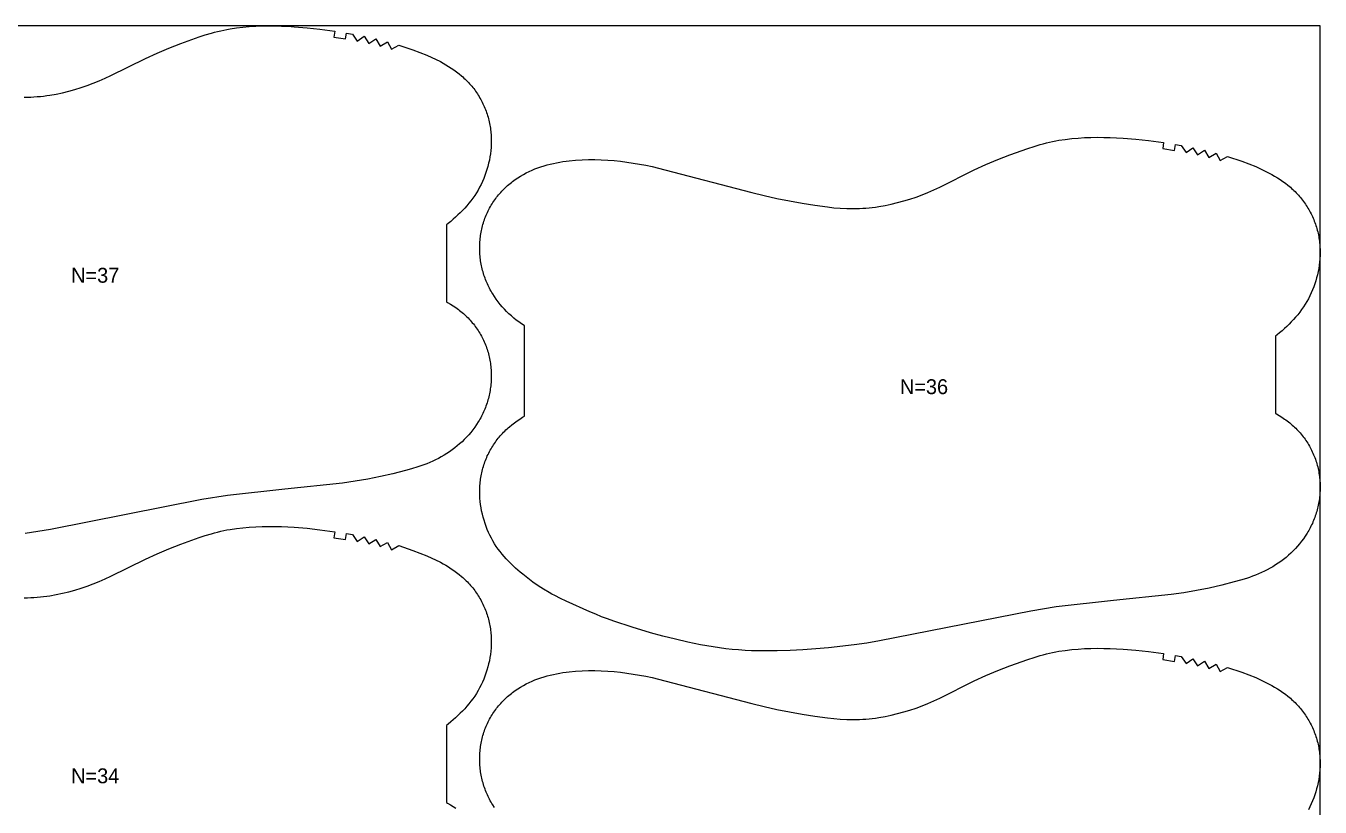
# Model space of a CAD drawing. Header units: inches. Extents: x 0 to 1948, y 0 to 1049.
# Drawn here: x 1513.2 to 1947.5, y 786.6 to 1048.8 of the extents above; entities that cross this region are included whole.
import ezdxf

# ---------------------------------------------------------------- set-up
doc = ezdxf.new("R2010")
doc.units = ezdxf.units.IN

msp = doc.modelspace()

# ---------------------------------------------------------------- linework, layer by layer
at = {"layer": '1'}
for points in [[(0, 0), (1947.5095, 0), (1947.5095, 1048.7909), (0, 1048.7909), (0, 0)], [(1925.8926, 1001.573), (1930.4179, 999.3842), (1931.3188, 998.8874), (1932.2537, 998.3466), (1933.1762, 997.7847), (1934.0842, 997.2003), (1934.9756, 996.5922), (1935.8484, 995.959), (1936.7003, 995.2995), (1937.5293, 994.6124), (1937.9346, 994.258), (1938.3333, 993.8963), (1938.7253, 993.5271), (1939.1103, 993.1505), (1939.4883, 992.7666), (1939.8592, 992.3756), (1940.2227, 991.9777), (1940.5788, 991.573), (1940.9273, 991.1616), (1941.2681, 990.7437), (1941.601, 990.3195), (1941.926, 989.8891), (1942.2429, 989.4526), (1942.5516, 989.0103), (1942.8519, 988.5621), (1943.1437, 988.1085), (1943.4268, 987.6493), (1943.7012, 987.1849), (1943.9667, 986.7153), (1944.2233, 986.2408), (1944.4707, 985.7615), (1944.7091, 985.2776), (1944.9382, 984.7892), (1945.1579, 984.2967), (1945.3683, 983.8001), (1945.5692, 983.2996), (1945.7605, 982.7955), (1945.9422, 982.2878), (1946.1141, 981.7768), (1946.2762, 981.2627), (1946.4284, 980.7457), (1946.5706, 980.2258), (1946.7027, 979.7034), (1946.8246, 979.1785), (1946.9363, 978.6514), (1947.0379, 978.1223), (1947.1293, 977.5913), (1947.2107, 977.0587), (1947.2821, 976.5245), (1947.3437, 975.9891), (1947.3954, 975.4526), (1947.4374, 974.9151), (1947.4698, 974.3769), (1947.4925, 973.8381), (1947.5058, 973.2989), (1947.5095, 972.7596), (1947.489, 971.6811), (1947.4316, 970.6041), (1947.3379, 969.53), (1947.2084, 968.4598), (1947.0438, 967.3944), (1946.8446, 966.3349), (1946.6114, 965.282), (1946.3448, 964.2368), (1946.0454, 963.2002), (1945.7138, 962.1732), (1945.3504, 961.1566), (1944.9555, 960.1519), (1944.529, 959.1604), (1944.0711, 958.1835), (1943.5819, 957.2224), (1943.0614, 956.2786), (1942.5096, 955.3534), (1941.9267, 954.4482), (1941.313, 953.564), (1940.6702, 952.7005), (1940.0004, 951.8572), (1939.3055, 951.0335), (1938.5876, 950.2288), (1937.8487, 949.4424), (1937.0908, 948.6738), (1936.3158, 947.9225), (1935.5257, 947.1877), (1934.7214, 946.4691), (1933.9035, 945.7662), (1933.0729, 945.0784), (1932.5095, 944.6361), (1932.5095, 918.7343), (1932.8443, 918.5545), (1933.7772, 918.0127), (1934.6912, 917.4396), (1935.5847, 916.8353), (1936.0234, 916.5216), (1936.4563, 916.2002), (1936.8833, 915.8711), (1937.3043, 915.5343), (1937.719, 915.1898), (1938.1272, 914.8378), (1938.5287, 914.4781), (1938.9233, 914.1109), (1939.3109, 913.7361), (1939.6913, 913.3539), (1940.0643, 912.9645), (1940.4297, 912.5679), (1940.7874, 912.1643), (1941.1372, 911.754), (1941.4791, 911.3369), (1941.8127, 910.9133), (1942.138, 910.4833), (1942.4548, 910.047), (1942.7629, 909.6047), (1943.0622, 909.1563), (1943.3525, 908.7022), (1943.6337, 908.2424), (1943.9056, 907.777), (1944.168, 907.3063), (1944.4208, 906.8303), (1944.664, 906.3493), (1944.8974, 905.8635), (1945.1211, 905.3731), (1945.3351, 904.8783), (1945.5392, 904.3793), (1945.7334, 903.8764), (1945.9177, 903.3697), (1946.0921, 902.8594), (1946.2566, 902.3458), (1946.4109, 901.8292), (1946.5553, 901.3096), (1946.6895, 900.7873), (1946.8136, 900.2625), (1946.9275, 899.7355), (1947.0311, 899.2064), (1947.1246, 898.6755), (1947.2078, 898.1429), (1947.2808, 897.6088), (1947.3436, 897.0735), (1947.3964, 896.537), (1947.439, 895.9996), (1947.4716, 895.4615), (1947.4942, 894.9228), (1947.5068, 894.3838), (1947.5095, 893.8445), (1947.5023, 893.3053), (1947.4853, 892.7662), (1947.4584, 892.2275), (1947.4217, 891.6894), (1947.3753, 891.1519), (1947.3192, 890.6154), (1947.2533, 890.08), (1947.1779, 889.5459), (1947.0927, 889.0132), (1946.998, 888.4822), (1946.8937, 887.953), (1946.7798, 887.4259), (1946.6563, 886.9009), (1946.5233, 886.3784), (1946.3808, 885.8584), (1946.2288, 885.3412), (1946.0673, 884.827), (1945.8964, 884.3159), (1945.716, 883.8081), (1945.5262, 883.3038), (1945.327, 882.8032), (1945.1184, 882.3065), (1944.9005, 881.8138), (1944.6734, 881.3253), (1944.4373, 880.841), (1944.1923, 880.3611), (1943.9386, 879.8856), (1943.6764, 879.4147), (1943.4058, 878.9485), (1943.127, 878.487), (1942.5454, 877.5786), (1941.9329, 876.6904), (1941.2909, 875.8231), (1940.6206, 874.9776), (1939.9233, 874.1545), (1939.2, 873.3545), (1938.4514, 872.5782), (1937.6787, 871.8262), (1936.8825, 871.099), (1936.0638, 870.3972), (1935.2236, 869.7215), (1934.3626, 869.0724), (1933.4819, 868.4503), (1932.5824, 867.8555), (1931.6655, 867.2878), (1930.7321, 866.7473), (1929.7835, 866.2339), (1928.8208, 865.7476), (1927.8451, 865.2885), (1926.8576, 864.8564), (1925.8594, 864.4511), (1924.8516, 864.0703), (1923.8355, 863.7114), (1922.8122, 863.372), (1920.7485, 862.7413), (1918.6701, 862.1578), (1914.4928, 861.0787), (1910.2904, 860.1122), (1906.0608, 859.2654), (1901.807, 858.55), (1897.5338, 857.9676), (1878.2311, 855.9258), (1858.9401, 853.7772), (1850.4243, 852.3989), (1799.6472, 842.3564), (1795.3884, 841.6736), (1791.1171, 841.069), (1782.5504, 840.0531), (1778.254, 839.6713), (1773.9506, 839.3771), (1769.6425, 839.1652), (1765.3309, 839.0366), (1761.017, 839), (1756.7048, 839.0878), (1754.5506, 839.1898), (1752.3989, 839.3336), (1750.2506, 839.5203), (1748.1065, 839.7509), (1745.9676, 840.0258), (1743.8342, 840.3421), (1739.5849, 841.0851), (1735.3598, 841.953), (1731.1574, 842.9252), (1726.9762, 843.9855), (1722.8181, 845.1316), (1716.6264, 847.0113), (1710.4753, 849.0201), (1708.4432, 849.7418), (1706.4264, 850.5029), (1704.4276, 851.309), (1702.4429, 852.1509), (1694.5595, 855.6648), (1692.613, 856.5926), (1690.6934, 857.5718), (1689.7464, 858.0857), (1688.8085, 858.6163), (1686.96, 859.7255), (1685.1478, 860.8947), (1683.3719, 862.1194), (1681.6332, 863.3965), (1679.9366, 864.7285), (1679.106, 865.4163), (1678.2882, 866.1192), (1677.4838, 866.8378), (1676.6937, 867.5726), (1675.9188, 868.3239), (1675.1608, 869.0925), (1674.4219, 869.8789), (1673.704, 870.6836), (1673.0091, 871.5073), (1672.3393, 872.3506), (1671.6966, 873.2141), (1671.0829, 874.0983), (1670.4999, 875.0035), (1669.9482, 875.9287), (1669.4276, 876.8725), (1668.9384, 877.8336), (1668.4805, 878.8105), (1668.0541, 879.8021), (1667.6591, 880.8068), (1667.2958, 881.8233), (1666.9641, 882.8503), (1666.6647, 883.8869), (1666.3981, 884.9321), (1666.1649, 885.985), (1665.9657, 887.0445), (1665.8011, 888.1099), (1665.6716, 889.1801), (1665.5779, 890.2542), (1665.5205, 891.3312), (1665.5, 892.4097), (1665.5038, 892.949), (1665.517, 893.4882), (1665.5398, 894.027), (1665.5721, 894.5652), (1665.6141, 895.1027), (1665.6658, 895.6392), (1665.7274, 896.1746), (1665.7988, 896.7088), (1665.8802, 897.2414), (1665.9717, 897.7724), (1666.0732, 898.3015), (1666.1849, 898.8286), (1666.3069, 899.3535), (1666.439, 899.8759), (1666.5812, 900.3958), (1666.7333, 900.9128), (1666.8954, 901.4269), (1667.0674, 901.9379), (1667.249, 902.4456), (1667.4403, 902.9497), (1667.6412, 903.4502), (1667.8516, 903.9468), (1668.0714, 904.4393), (1668.3005, 904.9277), (1668.5388, 905.4116), (1668.7863, 905.8909), (1669.0428, 906.3654), (1669.3083, 906.835), (1669.5827, 907.2994), (1669.8659, 907.7586), (1670.1577, 908.2123), (1670.458, 908.6604), (1670.7666, 909.1027), (1671.0835, 909.5392), (1671.4085, 909.9696), (1671.7415, 910.3938), (1672.0823, 910.8117), (1672.4308, 911.2231), (1672.7868, 911.6278), (1673.1504, 912.0257), (1673.5212, 912.4167), (1673.8992, 912.8006), (1674.2843, 913.1772), (1674.6762, 913.5464), (1675.075, 913.9081), (1675.4802, 914.2625), (1676.3092, 914.9496), (1677.1612, 915.6091), (1678.0339, 916.2423), (1678.9253, 916.8504), (1679.8334, 917.4348), (1680.5, 917.8409), (1680.5, 948.1602), (1680.4271, 948.2054), (1679.5277, 948.8002), (1678.6469, 949.4223), (1677.786, 950.0714), (1676.9457, 950.7471), (1676.1271, 951.4489), (1675.3309, 952.1761), (1674.5581, 952.9281), (1673.8096, 953.7044), (1673.0862, 954.5044), (1672.3889, 955.3275), (1671.7186, 956.173), (1671.0766, 957.0403), (1670.4641, 957.9285), (1669.8825, 958.8369), (1669.6037, 959.2984), (1669.3331, 959.7646), (1669.0709, 960.2355), (1668.8172, 960.711), (1668.5722, 961.1909), (1668.3361, 961.6752), (1668.109, 962.1637), (1667.8911, 962.6564), (1667.6825, 963.1531), (1667.4833, 963.6537), (1667.2935, 964.158), (1667.1132, 964.6658), (1666.9422, 965.1769), (1666.7807, 965.6911), (1666.6287, 966.2083), (1666.4862, 966.7283), (1666.3532, 967.2508), (1666.2297, 967.7758), (1666.1158, 968.3029), (1666.0115, 968.8321), (1665.9168, 969.3631), (1665.8317, 969.8958), (1665.7562, 970.4299), (1665.6904, 970.9653), (1665.6342, 971.5018), (1665.5878, 972.0393), (1665.5511, 972.5774), (1665.5243, 973.1161), (1665.5072, 973.6552), (1665.5, 974.1944), (1665.5027, 974.7337), (1665.5153, 975.2727), (1665.5379, 975.8114), (1665.5705, 976.3495), (1665.6132, 976.8869), (1665.6659, 977.4234), (1665.7288, 977.9587), (1665.8018, 978.4928), (1665.885, 979.0254), (1665.9784, 979.5563), (1666.0821, 980.0854), (1666.196, 980.6124), (1666.32, 981.1372), (1666.4543, 981.6595), (1666.5986, 982.1791), (1666.753, 982.6957), (1666.9174, 983.2093), (1667.0918, 983.7196), (1667.2761, 984.2263), (1667.4704, 984.7292), (1667.6745, 985.2282), (1667.8884, 985.723), (1668.1121, 986.2134), (1668.3456, 986.6992), (1668.5887, 987.1802), (1668.8415, 987.6562), (1669.1039, 988.1269), (1669.3758, 988.5923), (1669.657, 989.0521), (1669.9473, 989.5062), (1670.2466, 989.9546), (1670.5547, 990.3969), (1670.8715, 990.8332), (1671.1968, 991.2632), (1671.5305, 991.6868), (1671.8723, 992.1039), (1672.2221, 992.5142), (1672.5799, 992.9178), (1672.9453, 993.3144), (1673.3183, 993.7038), (1673.6986, 994.086), (1674.0862, 994.4608), (1674.4808, 994.828), (1674.8824, 995.1877), (1675.2906, 995.5397), (1675.7052, 995.8842), (1676.1262, 996.221), (1676.5532, 996.5501), (1676.9862, 996.8715), (1677.4248, 997.1852), (1678.3184, 997.7895), (1679.2324, 998.3626), (1680.1652, 998.9044), (1681.1154, 999.4148), (1682.0813, 999.8936), (1683.0618, 1000.3413), (1684.0556, 1000.7585), (1685.0616, 1001.1457), (1686.0787, 1001.5033), (1687.1056, 1001.8321), (1688.1412, 1002.1325), (1689.1843, 1002.4051), (1690.2338, 1002.6506), (1691.289, 1002.8701), (1692.3492, 1003.065), (1693.4136, 1003.2366), (1694.4818, 1003.3862), (1695.553, 1003.5153), (1697.7016, 1003.7169), (1699.8549, 1003.8504), (1702.0105, 1003.9189), (1704.1669, 1003.9236), (1706.3222, 1003.8659), (1708.4751, 1003.7477), (1710.6245, 1003.5731), (1712.7696, 1003.3469), (1714.9097, 1003.0738), (1717.0437, 1002.7575), (1719.1707, 1002.3981), (1721.2894, 1001.9948), (1723.3987, 1001.5465), (1727.5897, 1000.5291), (1756.7833, 992.8154), (1760.9787, 991.8125), (1765.1913, 990.8841), (1769.4207, 990.0363), (1773.6648, 989.2667), (1777.9225, 988.5787), (1782.198, 988.0074), (1784.3437, 987.7799), (1786.4939, 987.6042), (1788.6472, 987.4921), (1789.7246, 987.4635), (1790.8023, 987.4553), (1791.88, 987.4687), (1792.9575, 987.5035), (1794.0342, 987.5595), (1795.1098, 987.6362), (1796.1839, 987.7334), (1797.2561, 987.8507), (1798.3258, 987.9877), (1799.3929, 988.1441), (1801.5173, 988.5135), (1803.628, 988.9548), (1805.7239, 989.4636), (1807.804, 990.0355), (1809.867, 990.667), (1811.9105, 991.3581), (1813.9321, 992.1094), (1815.9292, 992.9217), (1817.9008, 993.7931), (1819.8515, 994.7117), (1831.4453, 1000.4622), (1835.3761, 1002.2379), (1839.3545, 1003.9054), (1843.3695, 1005.4801), (1849.4571, 1007.6761), (1851.507, 1008.3484), (1853.5718, 1008.9689), (1854.6107, 1009.2548), (1855.6546, 1009.522), (1856.7036, 1009.769), (1857.7574, 1009.9958), (1858.8155, 1010.2031), (1859.8774, 1010.3914), (1862.0107, 1010.7131), (1864.1533, 1010.9653), (1866.3018, 1011.1528), (1868.4544, 1011.2818), (1870.6097, 1011.359), (1872.7664, 1011.3909), (1874.9233, 1011.3831), (1877.0795, 1011.3365), (1879.2345, 1011.2508), (1881.3873, 1011.1258), (1885.6852, 1010.7634), (1889.9721, 1010.2814), (1895.0047, 1009.6013), (1894.7135, 1007.6226), (1898.6257, 1007.0076), (1898.9561, 1008.9801), (1900.9268, 1008.639), (1902.5174, 1006.3108), (1904.8553, 1007.8861), (1906.3804, 1005.5166), (1908.761, 1007.0239), (1910.2138, 1004.6096), (1912.6388, 1006.0445), (1914.0198, 1003.588), (1916.4865, 1004.9506), (1921.2144, 1003.3309), (1925.8926, 1001.573)]]:
    msp.add_lwpolyline(points, close=True, dxfattribs=at)
for points in [[(1512.7023, 1024.8553), (1513.78, 1024.8687), (1514.8575, 1024.9035), (1515.9342, 1024.9595), (1517.0098, 1025.0362), (1518.0839, 1025.1334), (1519.1561, 1025.2507), (1520.2258, 1025.3877), (1521.2929, 1025.5441), (1523.4173, 1025.9135), (1525.528, 1026.3548), (1527.6239, 1026.8636), (1529.704, 1027.4355), (1531.767, 1028.067), (1533.8105, 1028.7581), (1535.8321, 1029.5094), (1537.8292, 1030.3217), (1539.8008, 1031.1931), (1541.7515, 1032.1117), (1553.3453, 1037.8622), (1557.2761, 1039.6379), (1561.2545, 1041.3054), (1565.2695, 1042.8801), (1571.3571, 1045.0761), (1573.407, 1045.7484), (1575.4718, 1046.3689), (1576.5107, 1046.6548), (1577.5546, 1046.922), (1578.6036, 1047.169), (1579.6574, 1047.3958), (1580.7155, 1047.6031), (1581.7774, 1047.7914), (1583.9107, 1048.1131), (1586.0533, 1048.3653), (1588.2018, 1048.5528), (1590.3544, 1048.6818), (1592.5097, 1048.759), (1594.6664, 1048.7909), (1596.8233, 1048.7831), (1598.9795, 1048.7365), (1601.1345, 1048.6508), (1603.2873, 1048.5258), (1607.5852, 1048.1634), (1611.8721, 1047.6814), (1616.9047, 1047.0013), (1616.6135, 1045.0226), (1620.5257, 1044.4076), (1620.8561, 1046.3801), (1622.8268, 1046.039), (1624.4174, 1043.7108), (1626.7553, 1045.2861), (1628.2804, 1042.9166), (1630.661, 1044.4239), (1632.1138, 1042.0096), (1634.5388, 1043.4445), (1635.9198, 1040.988), (1638.3865, 1042.3506), (1643.1144, 1040.7309), (1647.7926, 1038.973), (1647.7926, 1038.973), (1652.3179, 1036.7842), (1653.2188, 1036.2874), (1654.1537, 1035.7466), (1655.0762, 1035.1847), (1655.9842, 1034.6003), (1656.8756, 1033.9922), (1657.7484, 1033.359), (1658.6003, 1032.6995), (1659.4293, 1032.0124), (1659.8346, 1031.658), (1660.2333, 1031.2963), (1660.6253, 1030.9271), (1661.0103, 1030.5505), (1661.3883, 1030.1666), (1661.7592, 1029.7756), (1662.1227, 1029.3777), (1662.4788, 1028.973), (1662.8273, 1028.5616), (1663.1681, 1028.1437), (1663.501, 1027.7195), (1663.826, 1027.2891), (1664.1429, 1026.8526), (1664.4516, 1026.4103), (1664.7519, 1025.9621), (1665.0437, 1025.5085), (1665.3268, 1025.0493), (1665.6012, 1024.5849), (1665.8667, 1024.1153), (1666.1233, 1023.6408), (1666.3707, 1023.1615), (1666.6091, 1022.6776), (1666.8382, 1022.1892), (1667.0579, 1021.6967), (1667.2683, 1021.2001), (1667.4692, 1020.6996), (1667.6605, 1020.1955), (1667.8422, 1019.6878), (1668.0141, 1019.1768), (1668.1762, 1018.6627), (1668.3284, 1018.1457), (1668.4706, 1017.6258), (1668.6027, 1017.1034), (1668.7246, 1016.5785), (1668.8363, 1016.0514), (1668.9379, 1015.5223), (1669.0293, 1014.9913), (1669.1107, 1014.4587), (1669.1821, 1013.9245), (1669.2437, 1013.3891), (1669.2954, 1012.8526), (1669.3374, 1012.3151), (1669.3698, 1011.7769), (1669.3925, 1011.2381), (1669.4058, 1010.6989), (1669.4095, 1010.1596), (1669.389, 1009.0811), (1669.3316, 1008.0041), (1669.2379, 1006.93), (1669.1084, 1005.8598), (1668.9438, 1004.7944), (1668.7446, 1003.7349), (1668.5114, 1002.682), (1668.2448, 1001.6368), (1667.9454, 1000.6002), (1667.6138, 999.5732), (1667.2504, 998.5566), (1666.8555, 997.5519), (1666.429, 996.5604), (1665.9711, 995.5835), (1665.4819, 994.6224), (1664.9614, 993.6786), (1664.4096, 992.7534), (1663.8267, 991.8482), (1663.213, 990.964), (1662.5702, 990.1005), (1661.9004, 989.2572), (1661.2055, 988.4335), (1660.4876, 987.6288), (1659.7487, 986.8424), (1658.9908, 986.0738), (1658.2158, 985.3225), (1657.4257, 984.5877), (1656.6214, 983.8691), (1655.8035, 983.1662), (1654.9729, 982.4784), (1654.4095, 982.0361), (1654.4095, 956.1343), (1654.7443, 955.9545), (1655.6772, 955.4127), (1656.5912, 954.8396), (1657.4847, 954.2353), (1657.9234, 953.9216), (1658.3563, 953.6002), (1658.7833, 953.2711), (1659.2043, 952.9343), (1659.619, 952.5898), (1660.0272, 952.2378), (1660.4287, 951.8781), (1660.8233, 951.5109), (1661.2109, 951.1361), (1661.5913, 950.7539), (1661.9643, 950.3645), (1662.3297, 949.9679), (1662.6874, 949.5643), (1663.0372, 949.154), (1663.3791, 948.7369), (1663.7127, 948.3133), (1664.038, 947.8833), (1664.3548, 947.447), (1664.6629, 947.0047), (1664.9622, 946.5563), (1665.2525, 946.1022), (1665.5337, 945.6424), (1665.8056, 945.177), (1666.068, 944.7063), (1666.3208, 944.2303), (1666.564, 943.7493), (1666.7974, 943.2635), (1667.0211, 942.7731), (1667.2351, 942.2783), (1667.4392, 941.7793), (1667.6334, 941.2764), (1667.8177, 940.7697), (1667.9921, 940.2594), (1668.1566, 939.7458), (1668.3109, 939.2292), (1668.4553, 938.7096), (1668.5895, 938.1873), (1668.7136, 937.6625), (1668.8275, 937.1355), (1668.9311, 936.6064), (1669.0246, 936.0755), (1669.1078, 935.5429), (1669.1808, 935.0088), (1669.2436, 934.4735), (1669.2964, 933.937), (1669.339, 933.3996), (1669.3716, 932.8615), (1669.3942, 932.3228), (1669.4068, 931.7838), (1669.4095, 931.2445), (1669.4023, 930.7053), (1669.3853, 930.1662), (1669.3584, 929.6275), (1669.3217, 929.0894), (1669.2753, 928.5519), (1669.2192, 928.0154), (1669.1533, 927.48), (1669.0779, 926.9459), (1668.9927, 926.4132), (1668.898, 925.8822), (1668.7937, 925.353), (1668.6798, 924.8259), (1668.5563, 924.3009), (1668.4233, 923.7784), (1668.2808, 923.2584), (1668.1288, 922.7412), (1667.9673, 922.227), (1667.7964, 921.7159), (1667.616, 921.2081), (1667.4262, 920.7038), (1667.227, 920.2032), (1667.0184, 919.7065), (1666.8005, 919.2138), (1666.5734, 918.7253), (1666.3373, 918.241), (1666.0923, 917.7611), (1665.8386, 917.2856), (1665.5764, 916.8147), (1665.3058, 916.3485), (1665.027, 915.887), (1664.4454, 914.9786), (1663.8329, 914.0904), (1663.1909, 913.2231), (1662.5206, 912.3776), (1661.8233, 911.5545), (1661.1, 910.7545), (1660.3514, 909.9782), (1659.5787, 909.2262), (1658.7825, 908.499), (1657.9638, 907.7972), (1657.1236, 907.1215), (1656.2626, 906.4724), (1655.3819, 905.8503), (1654.4824, 905.2555), (1653.5655, 904.6878), (1652.6321, 904.1473), (1651.6835, 903.6339), (1650.7208, 903.1476), (1649.7451, 902.6885), (1648.7576, 902.2564), (1647.7594, 901.8511), (1646.7516, 901.4703), (1645.7355, 901.1114), (1644.7122, 900.772), (1642.6485, 900.1413), (1640.5701, 899.5578), (1636.3928, 898.4787), (1632.1904, 897.5122), (1627.9608, 896.6654), (1623.707, 895.95), (1619.4338, 895.3676), (1600.1311, 893.3258), (1580.8401, 891.1772), (1572.3243, 889.7989), (1521.5472, 879.7564), (1517.2884, 879.0736), (1513.0171, 878.469)], [(1512.7023, 856.8553), (1513.78, 856.8687), (1514.8575, 856.9035), (1515.9342, 856.9595), (1517.0098, 857.0362), (1518.0839, 857.1334), (1519.1561, 857.2507), (1520.2258, 857.3877), (1521.2929, 857.5441), (1523.4173, 857.9135), (1525.528, 858.3548), (1527.6239, 858.8636), (1529.704, 859.4355), (1531.767, 860.067), (1533.8105, 860.7581), (1535.8321, 861.5094), (1537.8292, 862.3217), (1539.8008, 863.1931), (1541.7515, 864.1117), (1553.3453, 869.8622), (1557.2761, 871.6379), (1561.2545, 873.3054), (1565.2695, 874.8801), (1571.3571, 877.0761), (1573.407, 877.7484), (1575.4718, 878.3689), (1576.5107, 878.6548), (1577.5546, 878.922), (1578.6036, 879.169), (1579.6574, 879.3958), (1580.7155, 879.6031), (1581.7774, 879.7914), (1583.9107, 880.1131), (1586.0533, 880.3653), (1588.2018, 880.5528), (1590.3544, 880.6818), (1592.5097, 880.759), (1594.6664, 880.7909), (1596.8233, 880.7831), (1598.9795, 880.7365), (1601.1345, 880.6508), (1603.2873, 880.5258), (1607.5852, 880.1634), (1611.8721, 879.6814), (1616.9047, 879.0013), (1616.6135, 877.0226), (1620.5257, 876.4076), (1620.8561, 878.3801), (1622.8268, 878.039), (1624.4174, 875.7108), (1626.7553, 877.2861), (1628.2804, 874.9166), (1630.661, 876.4239), (1632.1138, 874.0096), (1634.5388, 875.4445), (1635.9198, 872.988), (1638.3865, 874.3506), (1643.1144, 872.7309), (1647.7926, 870.973), (1647.7926, 870.973), (1652.3179, 868.7842), (1653.2188, 868.2874), (1654.1537, 867.7466), (1655.0762, 867.1847), (1655.9842, 866.6003), (1656.8756, 865.9922), (1657.7484, 865.359), (1658.6003, 864.6995), (1659.4293, 864.0124), (1659.8346, 863.658), (1660.2333, 863.2963), (1660.6253, 862.9271), (1661.0103, 862.5505), (1661.3883, 862.1666), (1661.7592, 861.7756), (1662.1227, 861.3777), (1662.4788, 860.973), (1662.8273, 860.5616), (1663.1681, 860.1437), (1663.501, 859.7195), (1663.826, 859.2891), (1664.1429, 858.8526), (1664.4516, 858.4103), (1664.7519, 857.9621), (1665.0437, 857.5085), (1665.3268, 857.0493), (1665.6012, 856.5849), (1665.8667, 856.1153), (1666.1233, 855.6408), (1666.3707, 855.1615), (1666.6091, 854.6776), (1666.8382, 854.1892), (1667.0579, 853.6967), (1667.2683, 853.2001), (1667.4692, 852.6996), (1667.6605, 852.1955), (1667.8422, 851.6878), (1668.0141, 851.1768), (1668.1762, 850.6627), (1668.3284, 850.1457), (1668.4706, 849.6258), (1668.6027, 849.1034), (1668.7246, 848.5785), (1668.8363, 848.0514), (1668.9379, 847.5223), (1669.0293, 846.9913), (1669.1107, 846.4587), (1669.1821, 845.9245), (1669.2437, 845.3891), (1669.2954, 844.8526), (1669.3374, 844.3151), (1669.3698, 843.7769), (1669.3925, 843.2381), (1669.4058, 842.6989), (1669.4095, 842.1596), (1669.389, 841.0811), (1669.3316, 840.0041), (1669.2379, 838.93), (1669.1084, 837.8598), (1668.9438, 836.7944), (1668.7446, 835.7349), (1668.5114, 834.682), (1668.2448, 833.6368), (1667.9454, 832.6002), (1667.6138, 831.5732), (1667.2504, 830.5566), (1666.8555, 829.5519), (1666.429, 828.5604), (1665.9711, 827.5835), (1665.4819, 826.6224), (1664.9614, 825.6786), (1664.4096, 824.7534), (1663.8267, 823.8482), (1663.213, 822.964), (1662.5702, 822.1005), (1661.9004, 821.2572), (1661.2055, 820.4335), (1660.4876, 819.6288), (1659.7487, 818.8424), (1658.9908, 818.0738), (1658.2158, 817.3225), (1657.4257, 816.5877), (1656.6214, 815.8691), (1655.8035, 815.1662), (1654.9729, 814.4784), (1654.4095, 814.0361), (1654.4095, 788.1343), (1654.7443, 787.9545), (1655.6772, 787.4127), (1656.5912, 786.8396), (1657.4847, 786.2353)], [(1670.4641, 786.4285), (1669.8825, 787.3369), (1669.6037, 787.7984), (1669.3331, 788.2646), (1669.0709, 788.7355), (1668.8172, 789.211), (1668.5722, 789.6909), (1668.3361, 790.1752), (1668.109, 790.6637), (1667.8911, 791.1564), (1667.6825, 791.6531), (1667.4833, 792.1537), (1667.2935, 792.658), (1667.1132, 793.1658), (1666.9422, 793.6769), (1666.7807, 794.1911), (1666.6287, 794.7083), (1666.4862, 795.2283), (1666.3532, 795.7508), (1666.2297, 796.2758), (1666.1158, 796.8029), (1666.0115, 797.3321), (1665.9168, 797.8631), (1665.8317, 798.3958), (1665.7562, 798.9299), (1665.6904, 799.4653), (1665.6342, 800.0018), (1665.5878, 800.5393), (1665.5511, 801.0774), (1665.5243, 801.6161), (1665.5072, 802.1552), (1665.5, 802.6944), (1665.5027, 803.2337), (1665.5153, 803.7727), (1665.5379, 804.3114), (1665.5705, 804.8495), (1665.6132, 805.3869), (1665.6659, 805.9234), (1665.7288, 806.4587), (1665.8018, 806.9928), (1665.885, 807.5254), (1665.9784, 808.0563), (1666.0821, 808.5854), (1666.196, 809.1124), (1666.32, 809.6372), (1666.4543, 810.1595), (1666.5986, 810.6791), (1666.753, 811.1957), (1666.9174, 811.7093), (1667.0918, 812.2196), (1667.2761, 812.7263), (1667.4704, 813.2292), (1667.6745, 813.7282), (1667.8884, 814.223), (1668.1121, 814.7134), (1668.3456, 815.1992), (1668.5887, 815.6802), (1668.8415, 816.1562), (1669.1039, 816.6269), (1669.3758, 817.0923), (1669.657, 817.5521), (1669.9473, 818.0062), (1670.2466, 818.4546), (1670.5547, 818.8969), (1670.8715, 819.3332), (1671.1968, 819.7632), (1671.5305, 820.1868), (1671.8723, 820.6039), (1672.2221, 821.0142), (1672.5799, 821.4178), (1672.9453, 821.8144), (1673.3183, 822.2038), (1673.6986, 822.586), (1674.0862, 822.9608), (1674.4808, 823.328), (1674.8824, 823.6877), (1675.2906, 824.0397), (1675.7052, 824.3842), (1676.1262, 824.721), (1676.5532, 825.0501), (1676.9862, 825.3715), (1677.4248, 825.6852), (1678.3184, 826.2895), (1679.2324, 826.8626), (1680.1652, 827.4044), (1681.1154, 827.9148), (1682.0813, 828.3936), (1683.0618, 828.8413), (1684.0556, 829.2585), (1685.0616, 829.6457), (1686.0787, 830.0033), (1687.1056, 830.3321), (1688.1412, 830.6325), (1689.1843, 830.9051), (1690.2338, 831.1506), (1691.289, 831.3701), (1692.3492, 831.565), (1693.4136, 831.7366), (1694.4818, 831.8862), (1695.553, 832.0153), (1697.7016, 832.2169), (1699.8549, 832.3504), (1702.0105, 832.4189), (1704.1669, 832.4236), (1706.3222, 832.3659), (1708.4751, 832.2477), (1710.6245, 832.0731), (1712.7696, 831.8469), (1714.9097, 831.5738), (1717.0437, 831.2575), (1719.1707, 830.8981), (1721.2894, 830.4948), (1723.3987, 830.0465), (1727.5897, 829.0291), (1756.7833, 821.3154), (1760.9787, 820.3125), (1765.1913, 819.3841), (1769.4207, 818.5363), (1773.6648, 817.7667), (1777.9225, 817.0787), (1782.198, 816.5074), (1784.3437, 816.2799), (1786.4939, 816.1042), (1788.6472, 815.9921), (1789.7246, 815.9635), (1790.8023, 815.9553), (1791.88, 815.9687), (1792.9575, 816.0035), (1794.0342, 816.0595), (1795.1098, 816.1362), (1796.1839, 816.2334), (1797.2561, 816.3507), (1798.3258, 816.4877), (1799.3929, 816.6441), (1801.5173, 817.0135), (1803.628, 817.4548), (1805.7239, 817.9636), (1807.804, 818.5355), (1809.867, 819.167), (1811.9105, 819.8581), (1813.9321, 820.6094), (1815.9292, 821.4217), (1817.9008, 822.2931), (1819.8515, 823.2117), (1831.4453, 828.9622), (1835.3761, 830.7379), (1839.3545, 832.4054), (1843.3695, 833.9801), (1849.4571, 836.1761), (1851.507, 836.8484), (1853.5718, 837.4689), (1854.6107, 837.7548), (1855.6546, 838.022), (1856.7036, 838.269), (1857.7574, 838.4958), (1858.8155, 838.7031), (1859.8774, 838.8914), (1862.0107, 839.2131), (1864.1533, 839.4653), (1866.3018, 839.6528), (1868.4544, 839.7818), (1870.6097, 839.859), (1872.7664, 839.8909), (1874.9233, 839.8831), (1877.0795, 839.8365), (1879.2345, 839.7508), (1881.3873, 839.6258), (1885.6852, 839.2634), (1889.9721, 838.7814), (1895.0047, 838.1013), (1894.7135, 836.1226), (1898.6257, 835.5076), (1898.9561, 837.4801), (1900.9268, 837.139), (1902.5174, 834.8108), (1904.8553, 836.3861), (1906.3804, 834.0166), (1908.761, 835.5239), (1910.2138, 833.1096), (1912.6388, 834.5445), (1914.0198, 832.088), (1916.4865, 833.4506), (1921.2144, 831.8309), (1925.8926, 830.073), (1925.8926, 830.073), (1930.4179, 827.8842), (1931.3188, 827.3874), (1932.2537, 826.8466), (1933.1762, 826.2847), (1934.0842, 825.7003), (1934.9756, 825.0922), (1935.8484, 824.459), (1936.7003, 823.7995), (1937.5293, 823.1124), (1937.9346, 822.758), (1938.3333, 822.3963), (1938.7253, 822.0271), (1939.1103, 821.6505), (1939.4883, 821.2666), (1939.8592, 820.8756), (1940.2227, 820.4777), (1940.5788, 820.073), (1940.9273, 819.6616), (1941.2681, 819.2437), (1941.601, 818.8195), (1941.926, 818.3891), (1942.2429, 817.9526), (1942.5516, 817.5103), (1942.8519, 817.0621), (1943.1437, 816.6085), (1943.4268, 816.1493), (1943.7012, 815.6849), (1943.9667, 815.2153), (1944.2233, 814.7408), (1944.4707, 814.2615), (1944.7091, 813.7776), (1944.9382, 813.2892), (1945.1579, 812.7967), (1945.3683, 812.3001), (1945.5692, 811.7996), (1945.7605, 811.2955), (1945.9422, 810.7878), (1946.1141, 810.2768), (1946.2762, 809.7627), (1946.4284, 809.2457), (1946.5706, 808.7258), (1946.7027, 808.2034), (1946.8246, 807.6785), (1946.9363, 807.1514), (1947.0379, 806.6223), (1947.1293, 806.0913), (1947.2107, 805.5587), (1947.2821, 805.0245), (1947.3437, 804.4891), (1947.3954, 803.9526), (1947.4374, 803.4151), (1947.4698, 802.8769), (1947.4925, 802.3381), (1947.5058, 801.7989), (1947.5095, 801.2596), (1947.489, 800.1811), (1947.4316, 799.1041), (1947.3379, 798.03), (1947.2084, 796.9598), (1947.0438, 795.8944), (1946.8446, 794.8349), (1946.6114, 793.782), (1946.3448, 792.7368), (1946.0454, 791.7002), (1945.7138, 790.6732), (1945.3504, 789.6566), (1944.9555, 788.6519), (1944.529, 787.6604), (1944.0711, 786.6835), (1943.5819, 785.7224)]]:
    msp.add_lwpolyline(points, dxfattribs=at)

# ---------------------------------------------------------------- texts
for s, p in [('N=37', (1528.4048, 962.5955)), ('N=36', (1806.5048, 925.1955)), ('N=34', (1528.4048, 794.5955))]:
    msp.add_text(s, height=5, dxfattribs=at).set_placement(p)

doc.saveas('drawing.dxf')
